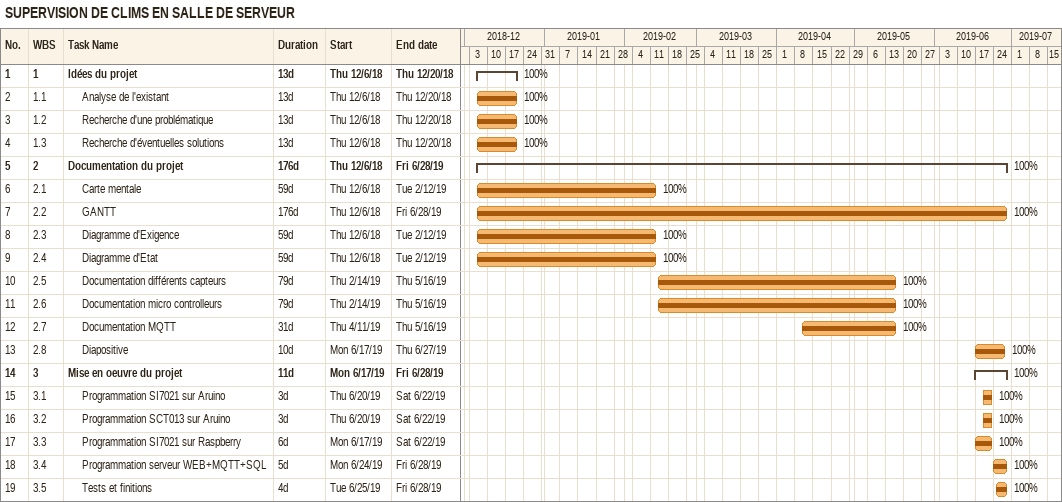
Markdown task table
SUPERVISION DE CLIMS EN SALLE DE SERVEUR

| ID | WBS | Task | Duration | Start | Finish | % complete |
|---|---|---|---|---|---|---|
| 1 | 1 | **Idées du projet** | 13d | 2018-12-06 | 2018-12-20 | 100 |
| 2 | 1.1 | Analyse de l'existant | 13d | 2018-12-06 | 2018-12-20 | 100 |
| 3 | 1.2 | Recherche d'une problématique | 13d | 2018-12-06 | 2018-12-20 | 100 |
| 4 | 1.3 | Recherche d'éventuelles solutions | 13d | 2018-12-06 | 2018-12-20 | 100 |
| 5 | 2 | **Documentation du projet** | 176d | 2018-12-06 | 2019-06-28 | 100 |
| 6 | 2.1 | Carte mentale | 59d | 2018-12-06 | 2019-02-12 | 100 |
| 7 | 2.2 | GANTT | 176d | 2018-12-06 | 2019-06-28 | 100 |
| 8 | 2.3 | Diagramme d'Exigence | 59d | 2018-12-06 | 2019-02-12 | 100 |
| 9 | 2.4 | Diagramme d'Etat | 59d | 2018-12-06 | 2019-02-12 | 100 |
| 10 | 2.5 | Documentation différents capteurs | 79d | 2019-02-14 | 2019-05-16 | 100 |
| 11 | 2.6 | Documentation micro controlleurs | 79d | 2019-02-14 | 2019-05-16 | 100 |
| 12 | 2.7 | Documentation MQTT | 31d | 2019-04-11 | 2019-05-16 | 100 |
| 13 | 2.8 | Diapositive | 10d | 2019-06-17 | 2019-06-27 | 100 |
| 14 | 3 | **Mise en oeuvre du projet** | 11d | 2019-06-17 | 2019-06-28 | 100 |
| 15 | 3.1 | Programmation SI7021 sur Aruino | 3d | 2019-06-20 | 2019-06-22 | 100 |
| 16 | 3.2 | Programmation SCT013 sur Aruino | 3d | 2019-06-20 | 2019-06-22 | 100 |
| 17 | 3.3 | Programmation SI7021 sur Raspberry | 6d | 2019-06-17 | 2019-06-22 | 100 |
| 18 | 3.4 | Programmation serveur WEB+MQTT+SQL | 5d | 2019-06-24 | 2019-06-28 | 100 |
| 19 | 3.5 | Tests et finitions | 4d | 2019-06-25 | 2019-06-28 | 100 |
